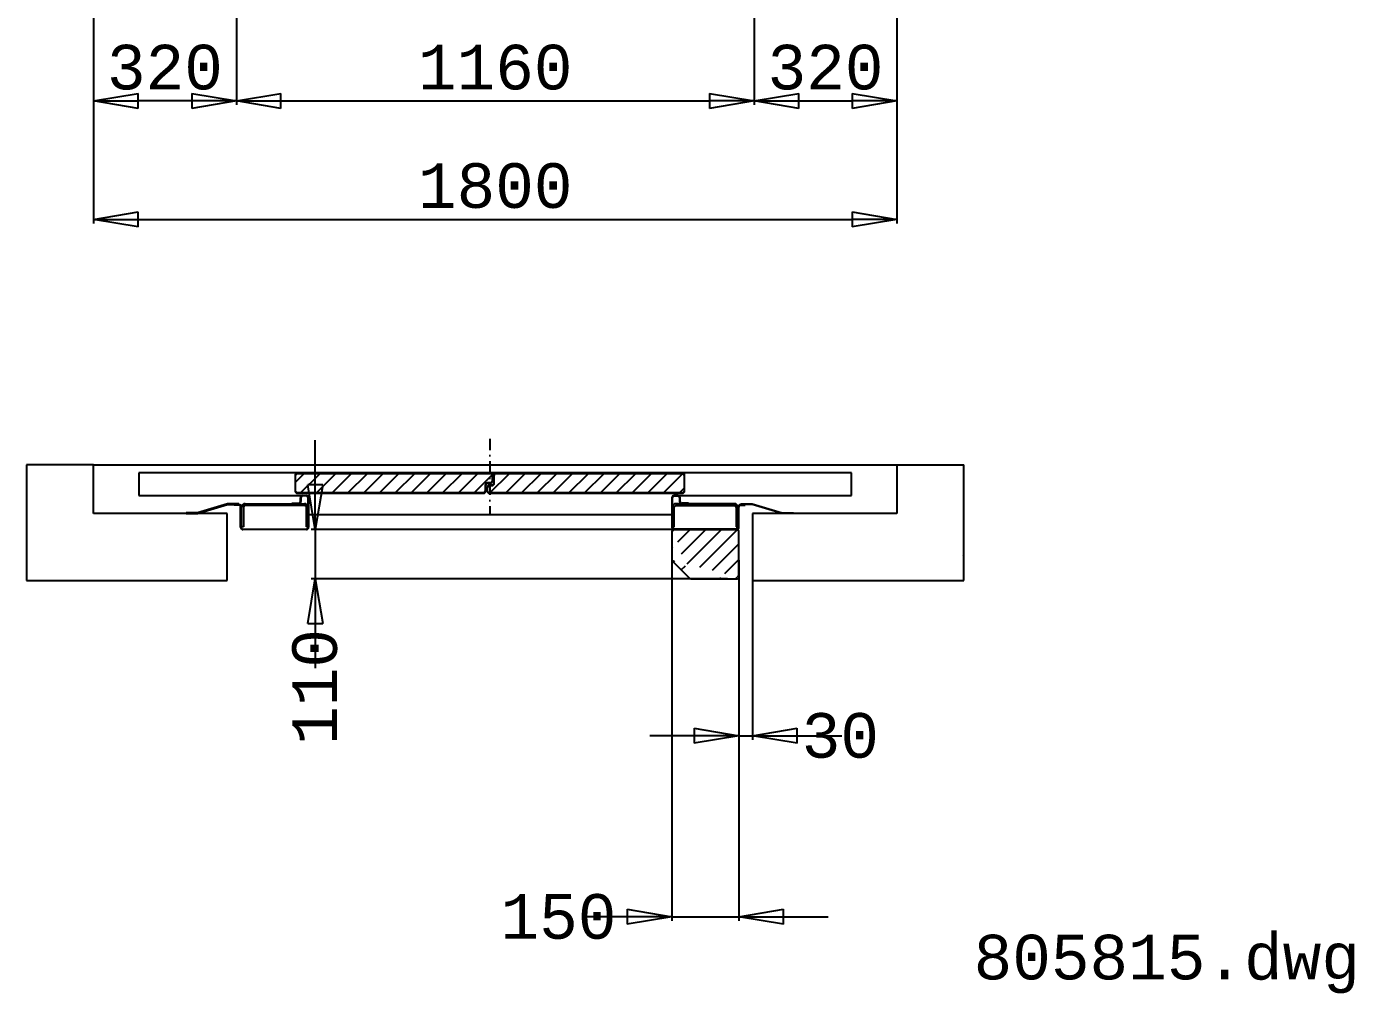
# Model space of a CAD drawing. Extents: x 66121 to 89453, y -8534 to 10021.
# Drawn here: x 80504 to 83479, y 4008 to 6174 of the extents above; entities that cross this region are included whole.
import ezdxf

# ---------------------------------------------------------------- set-up
doc = ezdxf.new("R2010")
doc.units = 0
doc.header["$LTSCALE"] = 50
doc.header["$MEASUREMENT"] = 0
doc.linetypes.add('DASHDOT', pattern=[1, 0.5, -0.25, 0, -0.25])
doc.layers.get('0').update_dxf_attribs({"linetype": 'CONTINUOUS'})
doc.layers.get('Defpoints').update_dxf_attribs({"linetype": 'CONTINUOUS'})
for name, color, linetype in [('CONT_35', 250, 'CONTINUOUS'), ('CONT_70', 5, 'CONTINUOUS'), ('DASHD_35', 40, 'DASHDOT'), ('DIM_MM', 7, 'CONTINUOUS'), ('HATCH_35', 6, 'CONTINUOUS'), ('TEXT_50', 7, 'CONTINUOUS')]:
    doc.layers.add(name, color=color, linetype=linetype)
doc.styles.get("Standard").update_dxf_attribs({"font": 'monotxt'})
doc.dimstyles.get("Standard").update_dxf_attribs({"dimscale": 50, "dimtxt": 2, "dimasz": 2, "dimexe": 0.18, "dimexo": 0, "dimgap": 0.5, "dimtad": 1, "dimdec": 0, "dimrnd": 1, "dimzin": 0, "dimdsep": 46, "dimtxsty": 'Standard', "dimblk": 'CLOSED', "dimcen": 0.09, "dimadec": 0, "dimazin": 0, "dimtfac": 1, "dimtdec": 0, "dimtmove": 2, "dimatfit": 0, "dimldrblk": 'CLOSED', "dimfxl": 1, "dimtolj": 1, "dimtzin": 0, "dimarcsym": 0})
pattern_1 = [(45, (71866.3244178765, -94808.53949214166), (-17.67766952966369, 17.67766952966369), [])]

# ---------------------------------------------------------------- blocks, each defined once
blk = doc.blocks.new('_Closed')
at = {"color": 0, "linetype": 'Continuous', "lineweight": -2}
for p, q in [((-1, 0.1666666666666667), (0, 0)), ((-1, 0.1666666666666667), (-1, -0.1666666666666667)), ((0, 0), (-1, -0.1666666666666667)), ((0, 0), (-1, 0))]:
    blk.add_line(p, q, dxfattribs=at)
blk = doc.blocks.new('*D100')
at = {"layer": 'Defpoints', "color": 0, "transparency": 16777216}
for p in [(81950.12897551926, 4997.340848503845), (82100.35632551923, 4979.022824053718), (82100.35632551923, 4180.246894433985)]:
    blk.add_point(p, dxfattribs=at)
at = {"layer": 'DIM_MM', "color": 0, "lineweight": -2, "transparency": 16777216}
for p, q in [((81950.12897551926, 4997.340848503845), (81950.12897551926, 4171.246894433985)), ((82100.35632551923, 4979.022824053718), (82100.35632551923, 4171.246894433985)), ((81850.12897551926, 4180.246894433985), (81750.12897551926, 4180.246894433985)), ((81950.12897551926, 4180.246894433985), (82100.35632551923, 4180.246894433985)), ((82200.35632551923, 4180.246894433985), (82300.35632551923, 4180.246894433985))]:
    blk.add_line(p, q, dxfattribs=at)
at = {"layer": 'DIM_MM', "color": 0, "lineweight": -2, "transparency": 16777216, "xscale": 100, "yscale": 100, "zscale": 100}
blk.add_blockref('_Closed', (81950.12897551926, 4180.246894433985), dxfattribs=at)
at = {"layer": 'DIM_MM', "color": 0, "lineweight": -2, "transparency": 16777216, "xscale": 100, "yscale": 100, "zscale": 100, "rotation": 180}
blk.add_blockref('_Closed', (82100.35632551923, 4180.246894433985), dxfattribs=at)
at = {"layer": 'DIM_MM', "color": 0, "transparency": 16777216, "insert": (81696.11213931847, 4180.246894433985), "char_height": 100, "attachment_point": 5}
blk.add_mtext('\\A1;150', dxfattribs=at)
blk = doc.blocks.new('*D192')
at = {"layer": 'Defpoints', "color": 0, "transparency": 16777216}
for p in [(82026.42457587268, 5047.695945254913), (81151.18922896257, 4937.211045255717), (82074.52841847268, 4937.211045255717)]:
    blk.add_point(p, dxfattribs=at)
at = {"layer": 'DIM_MM', "color": 0, "lineweight": -2, "transparency": 16777216}
for p, q in [((81151.18922896257, 5147.695945254913), (81151.18922896257, 5247.695945254913)), ((82026.42457587268, 5047.695945254913), (81142.18922896257, 5047.695945254913)), ((81151.18922896257, 5047.695945254913), (81151.18922896257, 4937.211045255717)), ((82074.52841847268, 4937.211045255717), (81142.18922896257, 4937.211045255717)), ((81151.18922896257, 4837.211045255717), (81151.18922896257, 4737.211045255717))]:
    blk.add_line(p, q, dxfattribs=at)
at = {"layer": 'DIM_MM', "color": 0, "lineweight": -2, "transparency": 16777216, "xscale": 100, "yscale": 100, "zscale": 100}
for p, rotation in [((81151.18922896257, 5047.695945254913), 270), ((81151.18922896257, 4937.211045255717), 90)]:
    blk.add_blockref('_Closed', p, dxfattribs=dict(at, rotation=rotation))
at = {"layer": 'DIM_MM', "color": 0, "transparency": 16777216, "insert": (81150.41403796666, 4694.979562974295), "char_height": 100, "attachment_point": 5, "rotation": 90}
blk.add_mtext('\\A1;110', dxfattribs=at)
blk = doc.blocks.new('*D101')
at = {"layer": 'Defpoints', "color": 0, "transparency": 16777216}
for p in [(82454.36302552259, 6906.319352253871), (80654.36302552259, 6857.519352254116), (82454.36302552259, 5742.479352254253)]:
    blk.add_point(p, dxfattribs=at)
at = {"layer": 'DIM_MM', "color": 0, "lineweight": -2, "transparency": 16777216}
for p, q in [((82454.36302552259, 6906.319352253871), (82454.36302552259, 5733.479352254253)), ((80654.36302552259, 6857.519352254116), (80654.36302552259, 5733.479352254253)), ((80754.36302552259, 5742.479352254253), (82354.36302552259, 5742.479352254253))]:
    blk.add_line(p, q, dxfattribs=at)
at = {"layer": 'DIM_MM', "color": 0, "lineweight": -2, "transparency": 16777216, "xscale": 100, "yscale": 100, "zscale": 100, "rotation": 180}
blk.add_blockref('_Closed', (80654.36302552259, 5742.479352254253), dxfattribs=at)
at = {"layer": 'DIM_MM', "color": 0, "lineweight": -2, "transparency": 16777216, "xscale": 100, "yscale": 100, "zscale": 100}
blk.add_blockref('_Closed', (82454.36302552259, 5742.479352254253), dxfattribs=at)
at = {"layer": 'DIM_MM', "color": 0, "transparency": 16777216, "insert": (81554.36302552259, 5817.479352254253), "char_height": 100, "attachment_point": 5}
blk.add_mtext('\\A1;1800', dxfattribs=at)
blk = doc.blocks.new('*D102')
at = {"layer": 'Defpoints', "color": 0, "transparency": 16777216}
for p in [(80974.36302551939, 6548.819352254017), (82134.36302551941, 6526.8193522539), (82134.36302551941, 6007.839352254035)]:
    blk.add_point(p, dxfattribs=at)
at = {"layer": 'DIM_MM', "color": 0, "lineweight": -2, "transparency": 16777216}
for p, q in [((80974.36302551939, 6548.819352254017), (80974.36302551939, 5998.839352254035)), ((82134.36302551941, 6526.8193522539), (82134.36302551941, 5998.839352254035)), ((81074.36302551939, 6007.839352254035), (82034.36302551941, 6007.839352254035))]:
    blk.add_line(p, q, dxfattribs=at)
at = {"layer": 'DIM_MM', "color": 0, "lineweight": -2, "transparency": 16777216, "xscale": 100, "yscale": 100, "zscale": 100, "rotation": 180}
blk.add_blockref('_Closed', (80974.36302551939, 6007.839352254035), dxfattribs=at)
at = {"layer": 'DIM_MM', "color": 0, "lineweight": -2, "transparency": 16777216, "xscale": 100, "yscale": 100, "zscale": 100}
blk.add_blockref('_Closed', (82134.36302551941, 6007.839352254035), dxfattribs=at)
at = {"layer": 'DIM_MM', "color": 0, "transparency": 16777216, "insert": (81554.3630255194, 6082.839352254035), "char_height": 100, "attachment_point": 5}
blk.add_mtext('\\A1;1160', dxfattribs=at)
blk = doc.blocks.new('*D108')
at = {"layer": 'Defpoints', "color": 0, "transparency": 16777216}
for p in [(80654.36302552259, 6741.919352253848), (80974.36302551939, 6541.019352253883), (80654.36302552259, 6007.839352254035)]:
    blk.add_point(p, dxfattribs=at)
at = {"layer": 'DIM_MM', "color": 0, "lineweight": -2, "transparency": 16777216}
for p, q in [((80654.36302552259, 6741.919352253848), (80654.36302552259, 5998.839352254035)), ((80974.36302551939, 6541.019352253883), (80974.36302551939, 5998.839352254035)), ((80874.36302551939, 6007.839352254035), (80754.36302552259, 6007.839352254035))]:
    blk.add_line(p, q, dxfattribs=at)
at = {"layer": 'DIM_MM', "color": 0, "lineweight": -2, "transparency": 16777216, "xscale": 100, "yscale": 100, "zscale": 100, "rotation": 180}
blk.add_blockref('_Closed', (80654.36302552259, 6007.839352254035), dxfattribs=at)
at = {"layer": 'DIM_MM', "color": 0, "lineweight": -2, "transparency": 16777216, "xscale": 100, "yscale": 100, "zscale": 100}
blk.add_blockref('_Closed', (80974.36302551939, 6007.839352254035), dxfattribs=at)
at = {"layer": 'DIM_MM', "color": 0, "transparency": 16777216, "insert": (80814.36302552099, 6082.839352254035), "char_height": 100, "attachment_point": 5}
blk.add_mtext('\\A1;320', dxfattribs=at)
blk = doc.blocks.new('*D27')
at = {"layer": 'Defpoints', "color": 0, "transparency": 16777216}
for p in [(82100.35632551923, 4979.398318183994), (82130.8017955195, 4973.951453644324), (82130.8017955195, 4585.793844239124)]:
    blk.add_point(p, dxfattribs=at)
at = {"layer": 'DIM_MM', "color": 0, "lineweight": -2, "transparency": 16777216}
for p, q in [((82100.35632551923, 4979.398318183994), (82100.35632551923, 4576.793844239124)), ((82130.8017955195, 4973.951453644324), (82130.8017955195, 4576.793844239124)), ((82000.35632551923, 4585.793844239124), (81900.35632551923, 4585.793844239124)), ((82100.35632551923, 4585.793844239124), (82130.8017955195, 4585.793844239124)), ((82230.8017955195, 4585.793844239124), (82330.8017955195, 4585.793844239124))]:
    blk.add_line(p, q, dxfattribs=at)
at = {"layer": 'DIM_MM', "color": 0, "lineweight": -2, "transparency": 16777216, "xscale": 100, "yscale": 100, "zscale": 100}
blk.add_blockref('_Closed', (82100.35632551923, 4585.793844239124), dxfattribs=at)
at = {"layer": 'DIM_MM', "color": 0, "lineweight": -2, "transparency": 16777216, "xscale": 100, "yscale": 100, "zscale": 100, "rotation": 180}
blk.add_blockref('_Closed', (82130.8017955195, 4585.793844239124), dxfattribs=at)
at = {"layer": 'DIM_MM', "color": 0, "transparency": 16777216, "insert": (82327.56281919207, 4585.793844239124), "char_height": 100, "attachment_point": 5}
blk.add_mtext('\\A1;30', dxfattribs=at)
blk = doc.blocks.new('*D30')
at = {"layer": 'Defpoints', "color": 0, "transparency": 16777216}
for p in [(82454.36302552259, 6729.319352254191), (82134.36302551933, 6545.719352254477), (82454.36302552259, 6007.839352254035)]:
    blk.add_point(p, dxfattribs=at)
at = {"layer": 'DIM_MM', "color": 0, "lineweight": -2, "transparency": 16777216}
for p, q in [((82454.36302552259, 6729.319352254191), (82454.36302552259, 5998.839352254035)), ((82134.36302551933, 6545.719352254477), (82134.36302551933, 5998.839352254035)), ((82234.36302551933, 6007.839352254035), (82354.36302552259, 6007.839352254035))]:
    blk.add_line(p, q, dxfattribs=at)
at = {"layer": 'DIM_MM', "color": 0, "lineweight": -2, "transparency": 16777216, "xscale": 100, "yscale": 100, "zscale": 100, "rotation": 180}
blk.add_blockref('_Closed', (82134.36302551933, 6007.839352254035), dxfattribs=at)
at = {"layer": 'DIM_MM', "color": 0, "lineweight": -2, "transparency": 16777216, "xscale": 100, "yscale": 100, "zscale": 100}
blk.add_blockref('_Closed', (82454.36302552259, 6007.839352254035), dxfattribs=at)
at = {"layer": 'DIM_MM', "color": 0, "transparency": 16777216, "insert": (82294.36302552096, 6082.839352254035), "char_height": 100, "attachment_point": 5}
blk.add_mtext('\\A1;320', dxfattribs=at)

msp = doc.modelspace()

# ---------------------------------------------------------------- hatches: boundary and pattern name
at = {"layer": 'HATCH_35'}
h = msp.add_hatch(dxfattribs=at)
h.set_pattern_fill('ANSI31', color=256, scale=200, style=0)
h.set_pattern_definition(pattern_1)
edge = h.paths.add_edge_path()
edge.add_arc((81110.87855051596, 5133.958110255662), 4.059395999981887, 180, 270)
edge.add_line((81110.87855051596, 5129.898714255432), (81527.98148952238, 5129.898714255432))
edge.add_arc((81527.98148952238, 5133.958110255662), 4.059395999999193, 270, 360)
edge.add_line((81532.04088552234, 5133.958110255662), (81532.04088552234, 5147.151147255681))
edge.add_arc((81537.11513052235, 5147.151147255681), 5.074244999998269, 90, 180, ccw=False)
edge.add_line((81537.11513052235, 5152.225392255241), (81543.20422452233, 5152.225392255241))
edge.add_arc((81543.20422452233, 5156.284788255471), 4.059395999996885, 270, 360)
edge.add_line((81547.26362052238, 5156.284788255471), (81547.26362052238, 5169.47782525549))
edge.add_arc((81543.20422452233, 5169.47782525549), 4.059395999999769, 0, 90)
edge.add_line((81543.20422452233, 5173.537221254992), (81110.87855051596, 5173.537221254992))
edge.add_arc((81110.87855051596, 5169.47782525549), 4.059395999845744, 90, 180)
edge.add_line((81106.8191545161, 5169.47782525549), (81106.81915451601, 5133.958110255662))
h = msp.add_hatch(dxfattribs=at)
h.set_pattern_fill('ANSI31', color=256, scale=200, style=0)
h.set_pattern_definition(pattern_1)
edge = h.paths.add_edge_path()
edge.add_line((81973.5002005225, 5129.898714255432), (81541.1745265224, 5129.898714255432))
edge.add_arc((81541.1745265224, 5133.958110255662), 4.059395999999769, 180, 270, ccw=False)
edge.add_line((81537.11513052235, 5133.958110255662), (81537.11513052235, 5142.076902255394))
edge.add_arc((81541.1745265224, 5142.076902255394), 4.059396000000346, 90, 180, ccw=False)
edge.add_line((81541.1745265224, 5146.136298255624), (81546.85768092236, 5146.136298255624))
edge.add_arc((81546.85768092236, 5151.616482855206), 5.480184599999053, 270, 360)
edge.add_line((81552.3378655224, 5151.616482855206), (81552.3378655224, 5169.47782525549))
edge.add_arc((81556.39726152235, 5169.47782525549), 4.059395999999769, 90, 180, ccw=False)
edge.add_line((81556.39726152235, 5173.537221254992), (81973.5002005225, 5173.537221254992))
edge.add_arc((81973.5002005225, 5169.47782525549), 4.059395999998616, 0, 90, ccw=False)
edge.add_line((81977.55959652254, 5169.47782525549), (81977.55959652254, 5133.958110255662))
edge.add_arc((81973.5002005225, 5133.958110255662), 4.059395999998616, -90, 0, ccw=False)
h = msp.add_hatch(dxfattribs=at)
h.set_pattern_fill('ANSI31', color=256, scale=200, style=0)
h.set_pattern_definition(pattern_1)
edge = h.paths.add_edge_path()
edge.add_arc((82096.29692951917, 4941.27044125618), 4.059395999999769, 270, 360)
edge.add_arc((81954.1883715192, 4979.486462133915), 4.059395999999769, 180, 225.0000000006677)
edge.add_line((81951.31794508007, 4976.616035694875), (81989.53396595834, 4938.400014816412))
edge.add_line((81992.40439239748, 4937.21104525595), (82096.29692951917, 4937.21104525595))
edge.add_arc((81954.1883715192, 5043.636549255643), 4.059395999999769, 90, 180)
edge.add_line((81950.12897551924, 5043.636549255643), (81950.12897551924, 4979.486462133915))
edge.add_line((81955.20322051925, 5047.695945257328), (82096.29692951935, 5047.69594525369))
edge.add_arc((82096.29692951917, 5043.636549254188), 4.059395999999769, 0, 90)
edge.add_line((82100.35632551921, 4941.27044125618), (82100.35632551921, 5043.636549254188))
h.paths.add_polyline_path([(81225.41403796666, 4536.646229640962), (81225.41403796666, 4853.312896307629), (81075.41403796666, 4853.312896307629), (81075.41403796666, 4536.646229640962)], flags=9)

# ---------------------------------------------------------------- linework, layer by layer
at = {"layer": 'CONT_35'}
for p, q in [((80654.36302552259, 5192.819352254628), (82454.36302552257, 5192.819352254628)), ((82352.878125525, 5174.552070255049), (80755.84792551969, 5174.552070255049)), ((80755.84792551969, 5174.552070255049), (80755.84792551969, 5123.809620255088)), ((81105.80430551613, 5169.47782525549), (81105.80430551604, 5133.958110255662)), ((81106.81915451601, 5133.958110255662), (81106.8191545161, 5169.47782525549)), ((81543.20422452233, 5174.552070255049), (81110.87855051596, 5174.552070255049)), ((81110.87855051596, 5173.537221254992), (81543.20422452233, 5173.537221254992)), ((81532.04088552234, 5147.151147255681), (81532.04088552234, 5133.958110255662)), ((81533.0557345224, 5133.958110255662), (81533.0557345224, 5147.151147255681)), ((81543.20422452233, 5152.225392255241), (81537.11513052235, 5152.225392255241)), ((81537.11513052235, 5151.210543255183), (81543.20422452233, 5151.210543255183)), ((81546.85768092236, 5147.151147255681), (81541.1745265224, 5147.151147255681)), ((81547.26362052238, 5169.47782525549), (81547.26362052238, 5156.284788255471)), ((81548.27846952235, 5156.284788255471), (81548.27846952235, 5169.47782525549)), ((81551.32301652234, 5169.47782525549), (81551.32301652234, 5151.616482855206)), ((81552.3378655224, 5151.616482855206), (81552.3378655224, 5169.47782525549)), ((81973.5002005225, 5174.552070255049), (81556.39726152235, 5174.552070255049)), ((81556.39726152235, 5173.537221254992), (81973.5002005225, 5173.537221254992)), ((81977.55959652254, 5169.47782525549), (81977.55959652254, 5133.958110255662)), ((81978.5744455225, 5133.958110255662), (81978.5744455225, 5169.47782525549)), ((82352.878125525, 5123.809620255088), (82352.878125525, 5174.552070255049)), ((80755.84792551969, 5123.809620255088), (81131.17553051938, 5123.809620255088)), ((81527.98148952238, 5129.898714255432), (81110.87855051596, 5129.898714255432)), ((81110.87855051596, 5128.883865255375), (81527.98148952238, 5128.883865255375)), ((81117.98249352037, 5110.616583257979), (81117.98249351991, 5118.735375257711)), ((81118.99734251988, 5118.735375257711), (81118.99734252034, 5110.616583258707)), ((81123.05673851992, 5123.809620257998), (81131.17553051938, 5123.809620257998)), ((81131.17553051938, 5122.794771257941), (81123.05673851965, 5122.794771257941)), ((81135.23492651935, 5052.770190257615), (81135.23492651935, 5118.735375257711)), ((81136.2497755194, 5118.735375257711), (81136.2497755194, 5052.770190257615)), ((81536.10028152239, 5142.076902255394), (81536.10028152239, 5133.958110255662)), ((81537.11513052235, 5133.958110255662), (81537.11513052235, 5142.076902255394)), ((81541.1745265224, 5146.136298255624), (81546.85768092236, 5146.136298255624)), ((81973.5002005225, 5129.898714255432), (81541.1745265224, 5129.898714255432)), ((81541.1745265224, 5128.883865255375), (81973.5002005225, 5128.883865255375)), ((81950.12897551924, 5118.735375257711), (81950.12897551924, 5052.770190257615)), ((81951.14382451921, 5052.770190257615), (81951.14382451921, 5118.735375257711)), ((81955.20322051925, 5123.809620255088), (82352.878125525, 5123.809620255088)), ((81963.3220125187, 5123.809620257271), (81955.20322051925, 5123.809620257271)), ((81955.20322051925, 5122.794771257941), (81963.32201251898, 5122.794771257941)), ((81967.38140851876, 5118.735375257711), (81967.38140851831, 5110.616583257979)), ((81968.39625751818, 5110.616583257979), (81968.39625751873, 5118.735375256983)), ((80954.59180451957, 5105.034913755117), (80887.46585267132, 5084.737933755423)), ((80887.46585267132, 5083.215660255701), (80954.59180451957, 5103.512640255394)), ((80979.96302951955, 5105.034913755117), (80954.59180451957, 5105.034913755117)), ((80954.59180451957, 5103.512640255394), (80979.96302951955, 5103.512640255394)), ((80969.81453951953, 5103.512640251756), (80979.96302951829, 5103.512640253939)), ((80969.81453951953, 5102.497791255337), (80969.81453951953, 5103.512640251756)), ((80979.96302951955, 5102.497791255337), (80969.81453951953, 5102.497791255337)), ((80979.96302951955, 5103.512640255394), (80979.96302951955, 5105.034913755117)), ((80984.02242551942, 5052.770190253977), (80984.02242551952, 5098.438395255107)), ((80985.03727451958, 5098.438395253652), (80985.03727451939, 5052.770190253977)), ((80986.05212352317, 5053.785039258401), (80986.05212352236, 5097.42354625796)), ((80990.11151952186, 5097.42354625796), (80990.11151952377, 5053.785039258401)), ((80994.17091552181, 5105.542338257692), (81127.11613451988, 5105.542338258419)), ((81127.11613452015, 5101.48294225819), (80994.17091552164, 5101.48294225819)), ((81098.70036252092, 5106.557187258477), (81113.92309752059, 5106.557187258477)), ((81098.70036252227, 5105.542338257692), (81098.70036252092, 5106.557187258477)), ((81113.92309752032, 5105.542338258419), (81098.70036252227, 5105.542338257692)), ((81131.17553052203, 5053.785039258401), (81131.17553052011, 5097.423546258688)), ((81135.23492652025, 5097.423546258688), (81135.23492652207, 5053.785039258401)), ((81951.1438245183, 5097.42354625796), (81951.14382451656, 5053.785039258401)), ((81955.20322051653, 5053.785039258401), (81955.20322051852, 5097.423546258688)), ((82090.20783551682, 5105.542338257692), (81959.26261651875, 5105.542338258419)), ((81959.26261651848, 5101.48294225819), (82090.2078355169, 5101.48294225819)), ((81987.67838851773, 5106.557187257749), (81972.45565351796, 5106.557187257749)), ((81972.45565351832, 5105.542338257692), (81987.67838851636, 5105.542338257692)), ((81987.67838851636, 5105.542338257692), (81987.67838851773, 5106.557187257749)), ((82094.26723151677, 5097.42354625796), (82094.26723151478, 5053.785039257673)), ((82098.32662751537, 5053.785039257673), (82098.32662751628, 5097.42354625796)), ((82099.34147651907, 5098.438395253652), (82099.34147651916, 5052.770190253977)), ((82100.35632551921, 5052.770190253977), (82100.35632551913, 5098.438395255107)), ((82104.41572151908, 5105.034913755117), (82129.78694651906, 5105.034913755117)), ((82104.41572151908, 5103.512640254667), (82104.41572151908, 5105.034913755117)), ((82129.78694651906, 5103.512640254667), (82104.41572151908, 5103.512640254667)), ((82114.56421151911, 5103.512640251029), (82104.41572152036, 5103.512640253939)), ((82104.41572151908, 5102.497791255337), (82114.56421151911, 5102.497791255337)), ((82114.56421151911, 5102.497791255337), (82114.56421151911, 5103.512640251029)), ((82129.78694651906, 5105.034913755117), (82196.91289836733, 5084.737933755423)), ((82196.91289836733, 5083.215660254973), (82129.78694651906, 5103.512640254667)), ((80887.46585267132, 5084.737933755423), (80862.096547186, 5084.737933755423)), ((80862.096547186, 5083.215660255701), (80862.096547186, 5084.737933755423)), ((80862.096547186, 5083.215660255701), (80887.46585267132, 5083.215660255701)), ((81950.12897551924, 5080.678537755193), (81136.24977551922, 5080.678537755193)), ((82196.91289836733, 5084.737933755423), (82222.28220385264, 5084.737933755423)), ((82222.28220385264, 5083.215660254973), (82196.91289836733, 5083.215660254973)), ((82222.28220385264, 5083.215660254973), (82222.28220385264, 5084.737933755423)), ((80990.11151952377, 5053.785039258401), (80986.05212352317, 5053.785039258401)), ((80989.09667051953, 5048.710794253748), (81131.17553051948, 5048.710794257386)), ((81131.17553051938, 5047.695945257328), (80989.09667051953, 5047.695945254418)), ((81135.23492652207, 5053.785039258401), (81131.17553052203, 5053.785039258401)), ((81950.12897551924, 5043.636549255643), (81950.12897551924, 4979.486462133915)), ((81951.14382451656, 5053.785039258401), (81955.20322051653, 5053.785039258401)), ((81954.1883715192, 5047.695945255873), (82096.29692951926, 5047.69594525369)), ((82095.28208051911, 5048.710794253748), (81955.20322051916, 5048.710794257386)), ((81955.20322051925, 5047.695945257328), (82096.29692951935, 5047.69594525369)), ((82094.26723151478, 5053.785039257673), (82098.32662751537, 5053.785039257673)), ((82100.35632551921, 4941.27044125618), (82100.35632551921, 5043.636549254188)), ((81951.31794508007, 4976.616035694875), (81989.53396595834, 4938.400014816412)), ((81992.40439239748, 4937.21104525595), (82096.29692951917, 4937.21104525595))]:
    msp.add_line(p, q, dxfattribs=at)
for centre, radius, start, end in [((81110.87855051596, 5169.47782525549), 5.074244999873664, 90, 180), ((81110.87855051596, 5169.47782525549), 4.059395999845744, 90, 180), ((81537.11513052235, 5147.151147255681), 5.074244999998269, 90, 180), ((81537.11513052235, 5147.151147255681), 4.059395999999193, 90, 180), ((81541.1745265224, 5142.076902255394), 5.074244999999424, 90, 180), ((81543.20422452233, 5169.47782525549), 5.074244999999424, 0, 90), ((81543.20422452233, 5169.47782525549), 4.059395999999769, 0, 90), ((81543.20422452233, 5156.284788255471), 4.059395999996885, 270, 0), ((81543.20422452233, 5156.284788255471), 5.074244999989039, 270, 0), ((81546.85768092236, 5151.616482855206), 5.480184599999053, 270, 0), ((81546.85768092236, 5151.616482855206), 4.465335599998824, 270, 0), ((81556.39726152235, 5169.47782525549), 5.074245, 90, 180), ((81556.39726152235, 5169.47782525549), 4.059395999999769, 90, 180), ((81973.5002005225, 5169.47782525549), 5.074245000003461, 0, 90), ((81973.5002005225, 5169.47782525549), 4.059395999998616, 0, 90), ((81110.87855051596, 5133.958110255662), 5.074245000008077, 180, 270), ((81110.87855051596, 5133.958110255662), 4.059395999981887, 180, 270), ((81123.05673851992, 5118.735375257711), 5.074244999998847, 90, 180), ((81123.05673851965, 5118.735375257711), 4.059395999764404, 90, 180), ((81131.17553051938, 5118.735375257711), 5.074245000000577, 0, 90), ((81131.17553051938, 5118.735375257711), 4.059395999999769, 0, 90), ((81527.98148952238, 5133.958110255662), 4.059395999999193, 270, 0), ((81527.98148952238, 5133.958110255662), 5.074244999999424, 270, 0), ((81541.1745265224, 5133.958110255662), 5.074245000000577, 180, 270), ((81541.1745265224, 5142.076902255394), 4.059396000000346, 90, 180), ((81541.1745265224, 5133.958110255662), 4.059395999999769, 180, 270), ((81955.20322051925, 5118.735375257711), 5.074245, 90, 180), ((81955.20322051925, 5118.735375257711), 4.059396000000923, 90, 180), ((81963.3220125187, 5118.735375257711), 5.074245, 0, 90), ((81963.32201251898, 5118.735375257711), 4.059395999764404, 0, 90), ((81973.5002005225, 5133.958110255662), 4.059395999998616, 270, 0), ((81973.5002005225, 5133.958110255662), 5.074245000010383, 270, 0), ((80979.96302951955, 5098.438395253652), 5.074244999986732, 0, 90.00000001417398), ((80979.96302951955, 5098.438395255107), 4.059395999999769, 0, 90), ((80994.17091552191, 5097.42354625796), 8.118791999528232, 90, 180), ((80994.17091552172, 5097.42354625796), 4.059395999822092, 90, 180), ((81113.92309752032, 5110.616583257979), 5.07424500003346, 270, 0), ((81113.92309752069, 5110.616583257979), 4.059395999762675, 270, 0), ((81127.11613451998, 5097.42354625796), 8.118792000332395, 0, 90), ((81127.11613452015, 5097.423546258688), 4.059395999988809, 0, 90), ((81959.26261651867, 5097.42354625796), 8.118792000332395, 90, 180), ((81959.26261651848, 5097.42354625796), 4.05939599999054, 90, 180), ((81972.45565351832, 5110.616583257979), 5.074245000032305, 180, 269.9999999991662), ((81972.45565351796, 5110.616583257979), 4.059395999764404, 180, 270), ((82090.20783551673, 5097.42354625796), 8.118791999528808, 0, 90), ((82090.2078355169, 5097.42354625796), 4.059395999820938, 0, 90), ((82104.41572151908, 5098.438395253652), 5.074244999988462, 89.99999998582602, 180), ((82104.41572151908, 5098.438395255107), 4.059395999998616, 90, 180), ((80989.09667051944, 5052.770190253977), 5.074244999989039, 180, 270.0000000016675), ((80989.09667051944, 5052.770190253977), 4.059396000002077, 180, 270.0000000016675), ((81131.17553051938, 5052.770190257615), 4.059396000000923, 270.0000000016675, 0), ((81131.1755305192, 5052.770190257615), 5.074245000125759, 270.0000000016675, 0), ((81955.20322051934, 5052.770190257615), 5.074245000124604, 180, 269.9999999983324), ((81954.1883715192, 5043.636549255643), 4.059395999999769, 90, 180), ((81955.20322051925, 5052.770190257615), 4.059396000000923, 180, 269.9999999983324), ((82095.2820805192, 5052.770190253977), 4.059396000002077, 269.9999999983324, 0), ((82095.2820805192, 5052.770190253977), 5.074244999988462, 269.9999999983324, 0), ((82096.29692951917, 5043.636549254188), 4.059395999999769, 0, 90), ((81954.1883715192, 4979.486462133915), 4.059395999999769, 180, 225.0000000006677), ((82096.29692951917, 4941.27044125618), 4.059395999999769, 270, 0)]:
    msp.add_arc(centre, radius, start, end, dxfattribs=at)
at = {"layer": 'CONT_70'}
for p, q in [((80654.36302552259, 5192.819352254628), (80504.36302552257, 5192.819352254628)), ((80504.36302552257, 5192.819352254628), (80504.36302552257, 4933.245860254399)), ((80654.36302552259, 5083.215660254245), (80654.36302552259, 5192.819352254628)), ((82454.36302552257, 5192.819352254628), (82604.36302552257, 5192.819352254628)), ((82454.36302552257, 5192.819352254628), (82454.36302552249, 5083.215660254245)), ((82604.36302552257, 4933.245860254399), (82604.36302552257, 5192.819352254628)), ((80953.5769555197, 5083.215660254245), (80654.36302552259, 5083.215660254245)), ((80953.57695551915, 4933.245860254399), (80953.5769555197, 5083.215660254245)), ((82454.36302552249, 5083.215660254245), (82130.80179551848, 5083.215660254245)), ((82130.80179551848, 5083.215660254245), (82130.80179551967, 4933.245860254399)), ((82604.36302552257, 4989.699634328463), (82603.55878925216, 4991.092612409739)), ((80504.36302552257, 4933.245860254399), (80953.57695551915, 4933.245860254399)), ((82130.80179551967, 4933.245860254399), (82604.36302552257, 4933.245860254399)), ((82603.99525068246, 4933.245860254399), (82604.36302552257, 4933.88286496295))]:
    msp.add_line(p, q, dxfattribs=at)
at = {"layer": 'DASHD_35'}
msp.add_line((81542.18937551927, 5250.665745254992), (81542.18937551927, 5080.678537755193), dxfattribs=at)

# ---------------------------------------------------------------- texts
at = {"layer": 'TEXT_50', "insert": (82626.10799386956, 4139.882352960733), "char_height": 100, "width": 2143.84, "attachment_point": 1}
msp.add_mtext('805815.dwg', dxfattribs=at)

# ---------------------------------------------------------------- dimensions: what is measured, and where the dimension line sits
at = {"layer": 'DIM_MM'}
for base, p1, p2, picture, middle in [((82454.36302552259, 5742.479352254253), (80654.36302552259, 6857.519352254116), (82454.36302552259, 6906.319352253871), '*D101', (81554.36302552259, 5817.479352254253)), ((80654.36302552259, 6007.839352254035), (80974.36302551939, 6541.019352253883), (80654.36302552259, 6741.919352253848), '*D108', (80814.36302552099, 6082.839352254035)), ((82454.36302552259, 6007.839352254035), (82134.36302551933, 6545.719352254477), (82454.36302552259, 6729.319352254191), '*D30', (82294.36302552096, 6082.839352254035)), ((82134.36302551941, 6007.839352254035), (80974.36302551939, 6548.819352254017), (82134.36302551941, 6526.8193522539), '*D102', (81554.3630255194, 6082.839352254035))]:
    dim = msp.add_linear_dim(base=base, p1=p1, p2=p2, dimstyle='Standard', dxfattribs=at)
    dim.commit()
    dim.dimension.update_dxf_attribs({"geometry": picture, "text_midpoint": middle})
dim = msp.add_linear_dim(base=(81151.18922896257, 4937.211045255717), p1=(82026.42457587268, 5047.695945254913), p2=(82074.52841847268, 4937.211045255717), angle=90, dimstyle='Standard', dxfattribs=at)
dim.commit()
dim.dimension.update_dxf_attribs({"geometry": '*D192', "text_midpoint": (81150.41403796666, 4694.979562974295), "dimtype": 160})
for base, p1, p2, picture, middle in [((82100.35632551923, 4180.246894433985), (81950.12897551926, 4997.340848503845), (82100.35632551923, 4979.022824053718), '*D100', (81696.11213931847, 4180.246894433985)), ((82130.8017955195, 4585.793844239124), (82100.35632551923, 4979.398318183994), (82130.8017955195, 4973.951453644324), '*D27', (82327.56281919207, 4585.793844239124))]:
    dim = msp.add_linear_dim(base=base, p1=p1, p2=p2, dimstyle='Standard', dxfattribs=at)
    dim.commit()
    dim.dimension.update_dxf_attribs({"geometry": picture, "text_midpoint": middle, "dimtype": 160})

doc.saveas('drawing.dxf')
